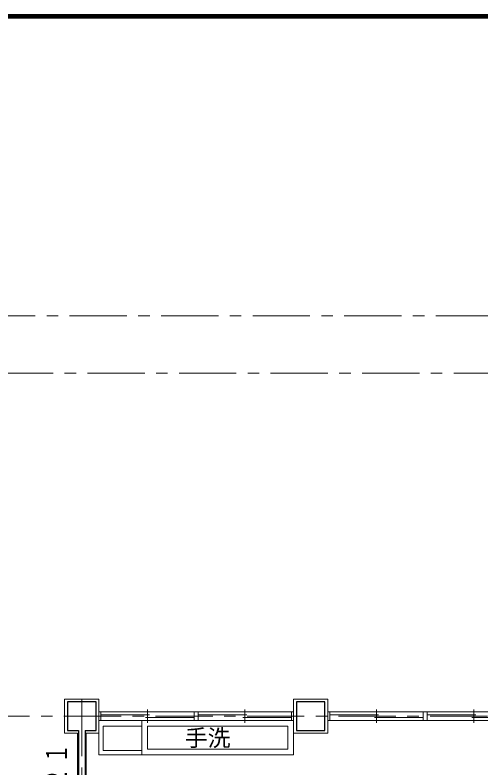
# Model space of a CAD drawing. Units: millimetres at full size, sheet at 1:200; details may follow other scales. Extents: x -55340 to 55340, y -38040 to 38040.
# Drawn here: x -38844 to -30703, y 24873 to 38040 of the extents above; entities that cross this region are included whole.
import ezdxf
from ezdxf.enums import TextEntityAlignment as Align

# ---------------------------------------------------------------- set-up
doc = ezdxf.new("R2010")
doc.units = ezdxf.units.MM
doc.header["$LTSCALE"] = 200
doc.linetypes.add('CHAIN1', pattern=[8, 5, -1, 1, -1])
for name, color, linetype, lineweight in [('0-0_補助線', 4, 'Continuous', 9), ('0-1_通り芯', 3, 'Continuous', 18), ('0-3_外壁', 3, 'Continuous', 18), ('0-5_建具(ｻｯｼ)', 4, 'Continuous', 9), ('2-2_躯体', 2, 'Continuous', 25), ('F-0_F-0ﾚｲﾔ', 5, 'Continuous', 50)]:
    doc.layers.add(name, color=color, linetype=linetype, lineweight=lineweight)
doc.layers.add('2-3_外壁', color=2, linetype='Continuous')
doc.styles.add('ＭＳ ゴシック', font='')
doc.styles.get('ＭＳ ゴシック').set_extended_font_data('MS Gothic')

msp = doc.modelspace()

# ---------------------------------------------------------------- linework, layer by layer
at = {"layer": '0-0_補助線', "color": 3, "lineweight": 18}
for p, q in [((-33978.5, 26078.6), (-33378.5, 26078.6)), ((-33978.5, 25478.6), (-33978.5, 26078.6)), ((-33378.5, 26078.6), (-33378.5, 25478.6)), ((-37343.5, 25853.6), (-37378.5, 25853.6)), ((-37343.5, 25703.6), (-37343.5, 25853.6)), ((-36528.5, 25660.7), (-36528.5, 25896.5)), ((-35643.5, 25703.6), (-35643.5, 25853.6)), ((-34828.5, 25660.7), (-34828.5, 25896.5)), ((-34013.5, 25853.6), (-33978.5, 25853.6)), ((-34013.5, 25703.6), (-34013.5, 25853.6)), ((-33343.5, 25853.6), (-33378.5, 25853.6)), ((-33343.5, 25703.6), (-33343.5, 25853.6)), ((-32528.5, 25660.7), (-32528.5, 25896.5)), ((-31713.5, 25853.6), (-31643.5, 25853.6)), ((-31713.5, 25703.6), (-31713.5, 25853.6)), ((-30828.5, 25660.7), (-30828.5, 25896.5)), ((-37343.5, 25703.6), (-37378.5, 25703.6)), ((-37343.5, 25804.3), (-36493.5, 25804.3)), ((-36563.5, 25752.9), (-35713.5, 25752.9)), ((-35713.5, 25703.6), (-35643.5, 25703.6)), ((-35643.5, 25804.3), (-34793.5, 25804.3)), ((-34863.5, 25752.9), (-34013.5, 25752.9)), ((-34013.5, 25703.6), (-33978.5, 25703.6)), ((-33343.5, 25703.6), (-33378.5, 25703.6)), ((-33343.5, 25804.3), (-32493.5, 25804.3)), ((-32563.5, 25752.9), (-31713.5, 25752.9)), ((-31643.5, 25804.3), (-30793.5, 25804.3)), ((-30863.5, 25752.9), (-30013.5, 25752.9)), ((-37753.5, 25478.6), (-37753.5, 17078.6)), ((-33378.5, 25478.6), (-33978.5, 25478.6))]:
    msp.add_line(p, q, dxfattribs=at)
for points in [[(-37753.5, 25478.6), (-37978.5, 25478.6), (-37978.5, 26078.6), (-37378.5, 26078.6), (-37378.5, 25478.6), (-37603.5, 25478.6), (-37603.5, 23653.6)], [(-35713.5, 25703.6), (-35713.5, 25853.6), (-35643.5, 25853.6)], [(-31713.5, 25703.6), (-31643.5, 25703.6), (-31643.5, 25853.6)]]:
    msp.add_lwpolyline(points, dxfattribs=at)
at = {"layer": '0-1_通り芯', "color": 4, "linetype": 'CHAIN1', "lineweight": 9}
for p, q in [((39909.7, 32778.6), (-43658.8, 32778.6)), ((-25378.5, 31778.6), (-43658.8, 31778.6)), ((-37678.5, 26078.6), (-37678.5, 7969.9)), ((41409.7, 25778.6), (-45158.8, 25778.6))]:
    msp.add_line(p, q, dxfattribs=at)
at = {"layer": '0-5_建具(ｻｯｼ)'}
for p, q in [((-37343.5, 25853.6), (-34013.5, 25853.6)), ((-33343.5, 25853.6), (-30013.5, 25853.6)), ((-34013.5, 25703.6), (-37343.5, 25703.6)), ((-36628.5, 25103.6), (-36628.5, 25703.6)), ((-30013.5, 25703.6), (-33343.5, 25703.6)), ((-37303.5, 25178.6), (-37303.5, 25603.6)), ((-36735.4, 25603.6), (-37303.5, 25603.6)), ((-36628.5, 25603.6), (-37303.5, 25603.6)), ((-36528.5, 25203.6), (-36528.5, 25603.6)), ((-34078.5, 25603.6), (-36528.5, 25603.6)), ((-34078.5, 25603.6), (-36320, 25603.6)), ((-34078.5, 25603.6), (-34078.5, 25203.6)), ((-37378.5, 25103.6), (-37378.5, 25478.6)), ((-33978.5, 25478.6), (-33978.5, 25103.6)), ((-36628.5, 25178.6), (-37303.5, 25178.6)), ((-34078.5, 25203.6), (-36528.5, 25203.6)), ((-33978.5, 25103.6), (-37378.5, 25103.6))]:
    msp.add_line(p, q, dxfattribs=at)
at = {"layer": '2-2_躯体'}
for p, q in [((-37928.5, 25528.6), (-37738.5, 25528.6)), ((-37738.5, 25528.6), (-37738.5, 17028.6)), ((-37618.5, 25528.6), (-37428.5, 25528.6))]:
    msp.add_line(p, q, dxfattribs=at)
for points in [[(-37428.5, 25528.6), (-37428.5, 26028.6), (-37928.5, 26028.6), (-37928.5, 25528.6)], [(-37618.5, 25528.6), (-37618.5, 23638.6), (-37178.5, 23638.6)]]:
    msp.add_lwpolyline(points, dxfattribs=at)
msp.add_lwpolyline([(-33928.5, 25528.6), (-33428.5, 25528.6), (-33428.5, 26028.6), (-33928.5, 26028.6)], close=True, dxfattribs=at)
at = {"layer": 'F-0_F-0ﾚｲﾔ'}
for p, q in [((-55340, 38040), (55340, 38040)), ((-55300, 38000), (55300, 38000))]:
    msp.add_line(p, q, dxfattribs=at)

# ---------------------------------------------------------------- texts
at = {"layer": '0-3_外壁', "color": 2, "style": 'ＭＳ ゴシック'}
msp.add_text('手洗', height=293.3, dxfattribs=at).set_placement((-35878.8, 25164.3), align=Align.BOTTOM_LEFT)
at = {"layer": '2-3_外壁', "insert": (-37936.5, 24110.2), "char_height": 366.6, "attachment_point": 7, "rotation": 90, "style": 'ＭＳ ゴシック'}
msp.add_mtext('\\T1.31;\\W0.65;Ｗ２１', dxfattribs=at)

doc.saveas('drawing.dxf')
